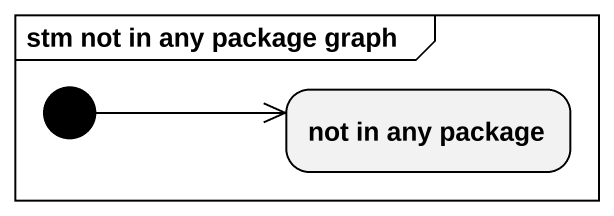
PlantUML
@startuml
mainframe stm not in any package graph
hide empty description
state "not in any package" as not_in_any_package
[*] -right-> not_in_any_package
@enduml
